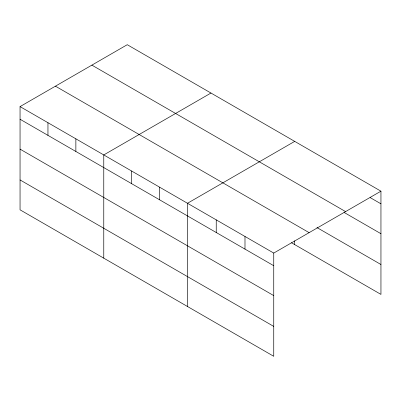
<?xml version="1.0" encoding="UTF-8"?>
<svg xmlns="http://www.w3.org/2000/svg" width="401" height="401" viewBox="0 0 401 401"><rect width="100%" height="100%" fill="white"/><g stroke="black" fill="none" stroke-linecap="round" stroke-linejoin="round"><path stroke-width="0.6" d="M291.472 242.74L380.95 294.399L380.95 191.177L127.257 44.706L20.05 106.601L20.05 209.823L273.743 356.294L273.743 253.071L20.05 106.601M210.976 93.042L103.769 154.936L103.769 258.159M294.695 141.378L187.488 203.272L187.488 306.494M273.743 253.071L380.95 191.177M370.098 197.558L380.95 203.818M91.879 65.132L345.572 211.598M344.063 212.415L380.95 233.713M316.935 227.552L380.95 264.51M55.428 86.175L309.121 232.645M20.05 119.247L273.743 265.718M20.05 149.137L273.743 295.607M20.05 179.934L273.743 326.404M294.695 240.866L294.695 244.6M244.991 236.47L244.991 249.116M216.239 219.868L216.239 232.515M159.583 187.157L159.583 199.803M131.673 171.047L131.673 183.693M75.864 138.826L75.864 151.473M47.955 122.711L47.955 135.358"/></g></svg>
